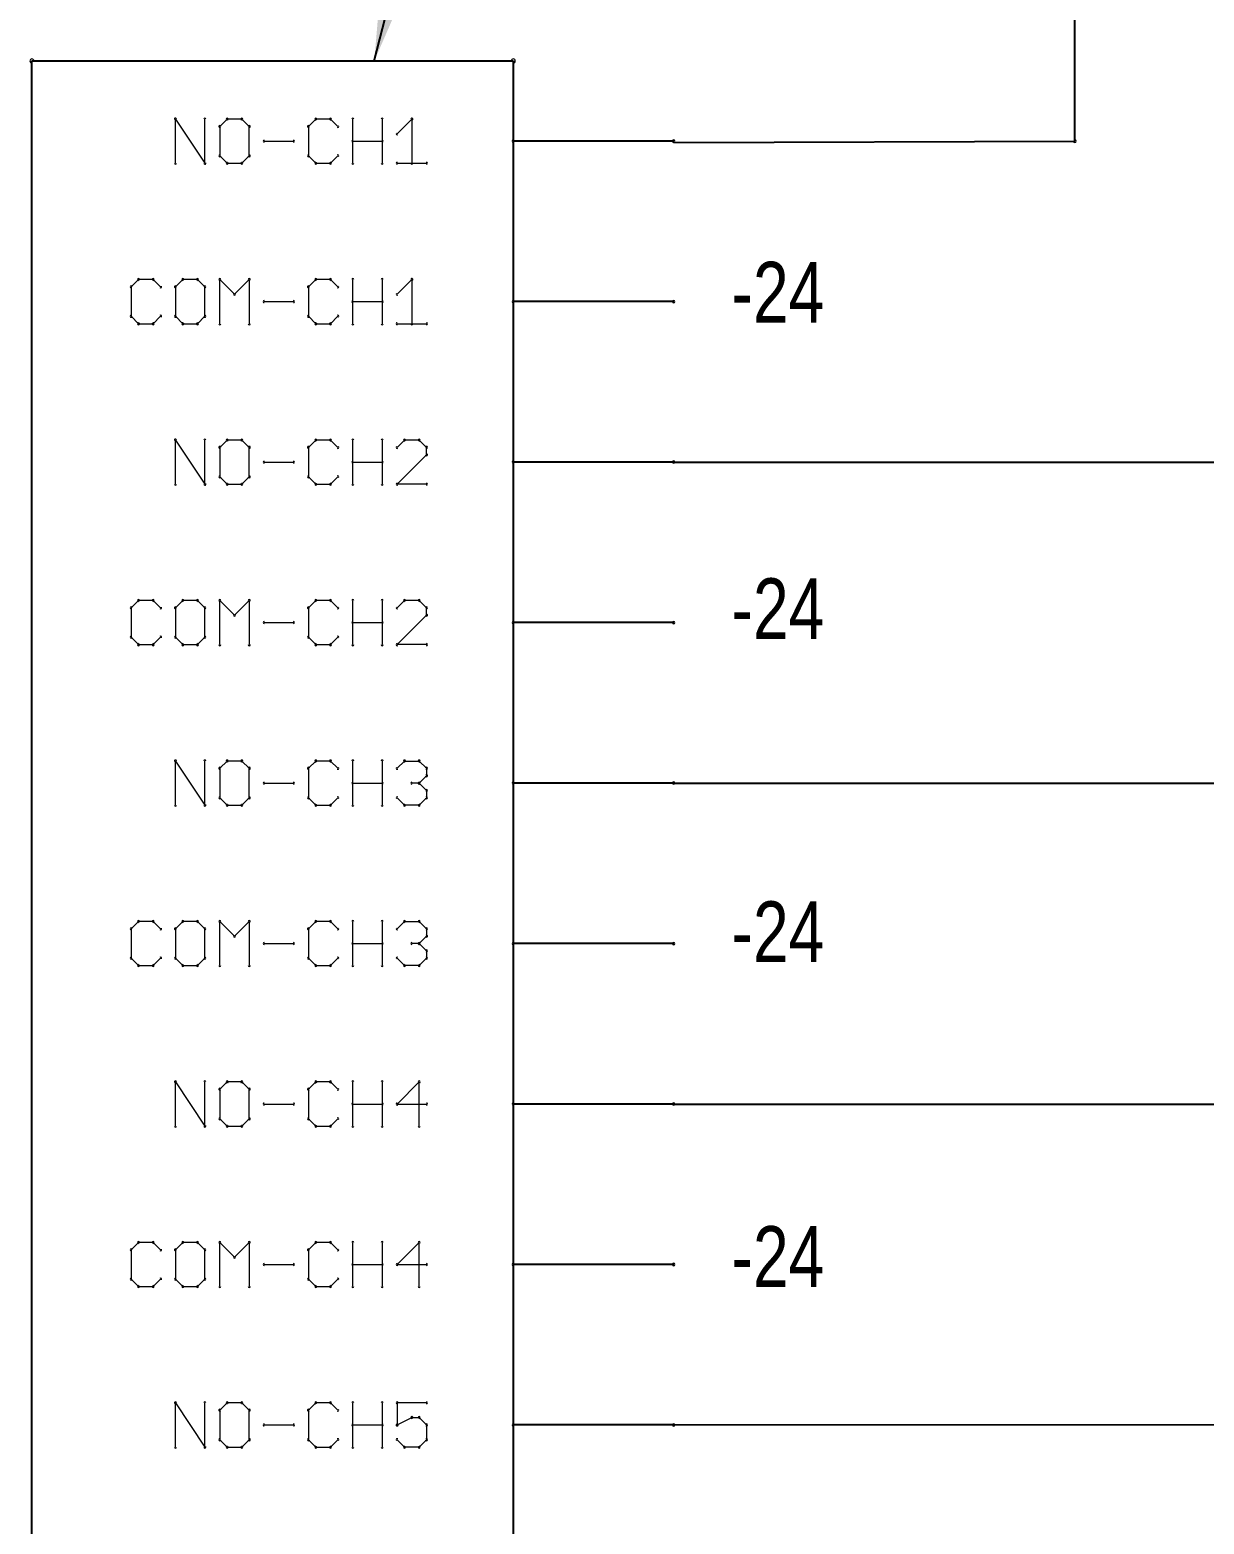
# Paper-space layout 'RLT OUTPUT MODULE' of a CAD drawing. Header units: inches. Extents: x 0.1 to 12.3, y 0.1 to 10.
# Drawn here: x 1.247 to 2.711, y 4.226 to 6.089 of the extents above; entities that cross this region are included whole.
import ezdxf

# ---------------------------------------------------------------- set-up
doc = ezdxf.new("R2010")
doc.units = ezdxf.units.IN
doc.header["$MEASUREMENT"] = 0
for name, color, linetype in [('94', 14, 'Continuous'), ('95', 250, 'Continuous'), ('TEXT', 4, 'Continuous'), ('THIN_RED', 1, 'Continuous')]:
    doc.layers.add(name, color=color, linetype=linetype)
doc.styles.add('SLDTEXTSTYLE7', font='TXT', dxfattribs={"width": 0.789474})
doc.dimstyles.new('SLDDIMSTYLE0', dxfattribs={"dimtxt": 0.18, "dimasz": 0.14, "dimexe": 0, "dimexo": 0.0625, "dimgap": 0, "dimtad": 0, "dimtih": 1, "dimtoh": 1, "dimdec": 0, "dimrnd": 1e-09, "dimzin": 0, "dimdsep": 46, "dimtxsty": 'Standard', "dimsah": 1, "dimcen": 0.09, "dimadec": 0, "dimazin": 0, "dimtfac": 0.14, "dimtdec": 0, "dimtofl": 0, "dimtmove": 0, "dimatfit": 3, "dimfxl": 0, "dimfrac": 2, "dimtolj": 1, "dimtzin": 0, "dimarcsym": 0})

psp = doc.layouts.new('RLT OUTPUT MODULE')

# ---------------------------------------------------------------- linework, layer by layer
at = {"layer": '94', "lineweight": 25}
for p, q in [((1.25, 2.05), (1.25, 6.05)), ((1.25, 6.05), (1.85, 6.05)), ((1.85, 6.05), (1.85, 2.05)), ((2.05, 5.95), (1.85, 5.95)), ((2.05, 5.75), (1.85, 5.75)), ((2.05, 5.55), (1.85, 5.55)), ((2.05, 5.35), (1.85, 5.35)), ((2.05, 5.15), (1.85, 5.15)), ((2.05, 4.95), (1.85, 4.95)), ((2.05, 4.75), (1.85, 4.75)), ((2.05, 4.55), (1.85, 4.55)), ((2.05, 4.35), (1.85, 4.35))]:
    psp.add_line(p, q, dxfattribs=at)
at = {"layer": '94', "lineweight": 18}
for centre, radius, start, end in [((1.25, 6.05), 0.0025, 0, 180), ((1.25, 6.05), 0.0025, 90, 270), ((1.85, 6.05), 0.0025, 0, 180), ((1.85, 6.05), 0.0025, 270, 90), ((1.85, 5.95), 0.0015, 90, 270), ((2.05, 5.95), 0.0015, 270, 90), ((1.85, 5.75), 0.0015, 90, 270), ((2.05, 5.75), 0.0015, 270, 90), ((1.85, 5.55), 0.0015, 90, 270), ((2.05, 5.55), 0.0015, 270, 90), ((1.85, 5.35), 0.0015, 90, 270), ((2.05, 5.35), 0.0015, 270, 90), ((1.85, 5.15), 0.0015, 90, 270), ((2.05, 5.15), 0.0015, 270, 90), ((1.85, 4.95), 0.0015, 90, 270), ((2.05, 4.95), 0.0015, 270, 90), ((1.85, 4.75), 0.0015, 90, 270), ((2.05, 4.75), 0.0015, 270, 90), ((1.85, 4.55), 0.0015, 90, 270), ((2.05, 4.55), 0.0015, 270, 90), ((1.85, 4.35), 0.0015, 90, 270), ((2.05, 4.35), 0.0015, 270, 90)]:
    psp.add_arc(centre, radius, start, end, dxfattribs=at)
at = {"layer": '95', "lineweight": 18}
for p, q in [((1.429, 5.9225), (1.429, 5.9775)), ((1.429, 5.9775), (1.4657, 5.9225)), ((1.4657, 5.9225), (1.4657, 5.9775)), ((1.4934, 5.9775), (1.4843, 5.9684)), ((1.4843, 5.9684), (1.4843, 5.9317)), ((1.5118, 5.9775), (1.4934, 5.9775)), ((1.521, 5.9684), (1.5118, 5.9775)), ((1.521, 5.9317), (1.521, 5.9684)), ((1.6039, 5.9775), (1.5948, 5.9684)), ((1.5948, 5.9684), (1.5948, 5.9317)), ((1.6223, 5.9775), (1.6039, 5.9775)), ((1.6315, 5.9684), (1.6223, 5.9775)), ((1.65, 5.9225), (1.65, 5.9775)), ((1.6867, 5.9775), (1.6867, 5.9225)), ((1.7053, 5.9592), (1.7236, 5.9775)), ((1.7236, 5.9775), (1.7236, 5.9225)), ((1.5395, 5.95), (1.5762, 5.95)), ((1.65, 5.95), (1.6867, 5.95)), ((1.4843, 5.9317), (1.4934, 5.9225)), ((1.4934, 5.9225), (1.5118, 5.9225)), ((1.5118, 5.9225), (1.521, 5.9317)), ((1.5948, 5.9317), (1.6039, 5.9225)), ((1.6039, 5.9225), (1.6223, 5.9225)), ((1.6223, 5.9225), (1.6315, 5.9317)), ((1.7053, 5.9225), (1.742, 5.9225)), ((1.3829, 5.7775), (1.3738, 5.7684)), ((1.4013, 5.7775), (1.3829, 5.7775)), ((1.4105, 5.7684), (1.4013, 5.7775)), ((1.4382, 5.7775), (1.429, 5.7684)), ((1.4565, 5.7775), (1.4382, 5.7775)), ((1.4657, 5.7684), (1.4565, 5.7775)), ((1.4843, 5.7225), (1.4843, 5.7775)), ((1.4843, 5.7775), (1.5026, 5.7592)), ((1.5026, 5.7592), (1.521, 5.7775)), ((1.521, 5.7775), (1.521, 5.7225)), ((1.6039, 5.7775), (1.5948, 5.7684)), ((1.6223, 5.7775), (1.6039, 5.7775)), ((1.6315, 5.7684), (1.6223, 5.7775)), ((1.65, 5.7225), (1.65, 5.7775)), ((1.6867, 5.7775), (1.6867, 5.7225)), ((1.7053, 5.7592), (1.7236, 5.7775)), ((1.7236, 5.7775), (1.7236, 5.7225)), ((1.3738, 5.7684), (1.3738, 5.7317)), ((1.429, 5.7684), (1.429, 5.7317)), ((1.4657, 5.7317), (1.4657, 5.7684)), ((1.5948, 5.7684), (1.5948, 5.7317)), ((1.5395, 5.75), (1.5762, 5.75)), ((1.65, 5.75), (1.6867, 5.75)), ((1.3738, 5.7317), (1.3829, 5.7225)), ((1.3829, 5.7225), (1.4013, 5.7225)), ((1.4013, 5.7225), (1.4105, 5.7317)), ((1.429, 5.7317), (1.4382, 5.7225)), ((1.4382, 5.7225), (1.4565, 5.7225)), ((1.4565, 5.7225), (1.4657, 5.7317)), ((1.5948, 5.7317), (1.6039, 5.7225)), ((1.6039, 5.7225), (1.6223, 5.7225)), ((1.6223, 5.7225), (1.6315, 5.7317)), ((1.7053, 5.7225), (1.742, 5.7225)), ((1.429, 5.5225), (1.429, 5.5775)), ((1.429, 5.5775), (1.4657, 5.5225)), ((1.4657, 5.5225), (1.4657, 5.5775)), ((1.4934, 5.5775), (1.4843, 5.5684)), ((1.4843, 5.5684), (1.4843, 5.5317)), ((1.5118, 5.5775), (1.4934, 5.5775)), ((1.521, 5.5684), (1.5118, 5.5775)), ((1.521, 5.5317), (1.521, 5.5684)), ((1.6039, 5.5775), (1.5948, 5.5684)), ((1.5948, 5.5684), (1.5948, 5.5317)), ((1.6223, 5.5775), (1.6039, 5.5775)), ((1.6315, 5.5684), (1.6223, 5.5775)), ((1.65, 5.5225), (1.65, 5.5775)), ((1.6867, 5.5775), (1.6867, 5.5225)), ((1.7144, 5.5775), (1.7053, 5.5684)), ((1.7328, 5.5775), (1.7144, 5.5775)), ((1.742, 5.5684), (1.7328, 5.5775)), ((1.742, 5.5592), (1.742, 5.5684)), ((1.5395, 5.55), (1.5762, 5.55)), ((1.65, 5.55), (1.6867, 5.55)), ((1.7053, 5.5225), (1.742, 5.5592)), ((1.4843, 5.5317), (1.4934, 5.5225)), ((1.5118, 5.5225), (1.521, 5.5317)), ((1.5948, 5.5317), (1.6039, 5.5225)), ((1.6223, 5.5225), (1.6315, 5.5317)), ((1.4934, 5.5225), (1.5118, 5.5225)), ((1.6039, 5.5225), (1.6223, 5.5225)), ((1.742, 5.5225), (1.7053, 5.5225)), ((1.3829, 5.3775), (1.3738, 5.3684)), ((1.3738, 5.3684), (1.3738, 5.3317)), ((1.4013, 5.3775), (1.3829, 5.3775)), ((1.4105, 5.3684), (1.4013, 5.3775)), ((1.4382, 5.3775), (1.429, 5.3684)), ((1.429, 5.3684), (1.429, 5.3317)), ((1.4565, 5.3775), (1.4382, 5.3775)), ((1.4657, 5.3684), (1.4565, 5.3775)), ((1.4657, 5.3317), (1.4657, 5.3684)), ((1.4843, 5.3225), (1.4843, 5.3775)), ((1.4843, 5.3775), (1.5026, 5.3592)), ((1.5026, 5.3592), (1.521, 5.3775)), ((1.521, 5.3775), (1.521, 5.3225)), ((1.6039, 5.3775), (1.5948, 5.3684)), ((1.5948, 5.3684), (1.5948, 5.3317)), ((1.6223, 5.3775), (1.6039, 5.3775)), ((1.6315, 5.3684), (1.6223, 5.3775)), ((1.65, 5.3225), (1.65, 5.3775)), ((1.6867, 5.3775), (1.6867, 5.3225)), ((1.7144, 5.3775), (1.7053, 5.3684)), ((1.7328, 5.3775), (1.7144, 5.3775)), ((1.742, 5.3684), (1.7328, 5.3775)), ((1.742, 5.3592), (1.742, 5.3684)), ((1.5395, 5.35), (1.5762, 5.35)), ((1.65, 5.35), (1.6867, 5.35)), ((1.7053, 5.3225), (1.742, 5.3592)), ((1.3738, 5.3317), (1.3829, 5.3225)), ((1.4013, 5.3225), (1.4105, 5.3317)), ((1.429, 5.3317), (1.4382, 5.3225)), ((1.4565, 5.3225), (1.4657, 5.3317)), ((1.5948, 5.3317), (1.6039, 5.3225)), ((1.6223, 5.3225), (1.6315, 5.3317)), ((1.3829, 5.3225), (1.4013, 5.3225)), ((1.4382, 5.3225), (1.4565, 5.3225)), ((1.6039, 5.3225), (1.6223, 5.3225)), ((1.742, 5.3225), (1.7053, 5.3225)), ((1.429, 5.1225), (1.429, 5.1775)), ((1.429, 5.1775), (1.4657, 5.1225)), ((1.4657, 5.1225), (1.4657, 5.1775)), ((1.4934, 5.1775), (1.4843, 5.1684)), ((1.5118, 5.1775), (1.4934, 5.1775)), ((1.521, 5.1684), (1.5118, 5.1775)), ((1.6039, 5.1775), (1.5948, 5.1684)), ((1.6223, 5.1775), (1.6039, 5.1775)), ((1.6315, 5.1684), (1.6223, 5.1775)), ((1.65, 5.1225), (1.65, 5.1775)), ((1.6867, 5.1775), (1.6867, 5.1225)), ((1.7053, 5.1684), (1.7144, 5.1775)), ((1.7144, 5.1775), (1.7328, 5.1775)), ((1.7328, 5.1775), (1.742, 5.1684)), ((1.4843, 5.1684), (1.4843, 5.1317)), ((1.521, 5.1317), (1.521, 5.1684)), ((1.5948, 5.1684), (1.5948, 5.1317)), ((1.742, 5.1592), (1.7328, 5.15)), ((1.742, 5.1684), (1.742, 5.1592)), ((1.5395, 5.15), (1.5762, 5.15)), ((1.65, 5.15), (1.6867, 5.15)), ((1.7328, 5.15), (1.7236, 5.15)), ((1.7328, 5.15), (1.742, 5.1408)), ((1.742, 5.1408), (1.742, 5.1317)), ((1.4843, 5.1317), (1.4934, 5.1225)), ((1.4934, 5.1225), (1.5118, 5.1225)), ((1.5118, 5.1225), (1.521, 5.1317)), ((1.5948, 5.1317), (1.6039, 5.1225)), ((1.6039, 5.1225), (1.6223, 5.1225)), ((1.6223, 5.1225), (1.6315, 5.1317)), ((1.7144, 5.1225), (1.7053, 5.1317)), ((1.7328, 5.1225), (1.7144, 5.1225)), ((1.742, 5.1317), (1.7328, 5.1225)), ((1.3829, 4.9775), (1.3738, 4.9684)), ((1.4013, 4.9775), (1.3829, 4.9775)), ((1.4105, 4.9684), (1.4013, 4.9775)), ((1.4382, 4.9775), (1.429, 4.9684)), ((1.4565, 4.9775), (1.4382, 4.9775)), ((1.4657, 4.9684), (1.4565, 4.9775)), ((1.4843, 4.9225), (1.4843, 4.9775)), ((1.4843, 4.9775), (1.5026, 4.9592)), ((1.5026, 4.9592), (1.521, 4.9775)), ((1.521, 4.9775), (1.521, 4.9225)), ((1.6039, 4.9775), (1.5948, 4.9684)), ((1.6223, 4.9775), (1.6039, 4.9775)), ((1.6315, 4.9684), (1.6223, 4.9775)), ((1.65, 4.9225), (1.65, 4.9775)), ((1.6867, 4.9775), (1.6867, 4.9225)), ((1.7053, 4.9684), (1.7144, 4.9775)), ((1.7144, 4.9775), (1.7328, 4.9775)), ((1.7328, 4.9775), (1.742, 4.9684)), ((1.3738, 4.9684), (1.3738, 4.9317)), ((1.429, 4.9684), (1.429, 4.9317)), ((1.4657, 4.9317), (1.4657, 4.9684)), ((1.5948, 4.9684), (1.5948, 4.9317)), ((1.742, 4.9592), (1.7328, 4.95)), ((1.742, 4.9684), (1.742, 4.9592)), ((1.5395, 4.95), (1.5762, 4.95)), ((1.65, 4.95), (1.6867, 4.95)), ((1.7328, 4.95), (1.7236, 4.95)), ((1.7328, 4.95), (1.742, 4.9408)), ((1.742, 4.9408), (1.742, 4.9317)), ((1.3738, 4.9317), (1.3829, 4.9225)), ((1.3829, 4.9225), (1.4013, 4.9225)), ((1.4013, 4.9225), (1.4105, 4.9317)), ((1.429, 4.9317), (1.4382, 4.9225)), ((1.4382, 4.9225), (1.4565, 4.9225)), ((1.4565, 4.9225), (1.4657, 4.9317)), ((1.5948, 4.9317), (1.6039, 4.9225)), ((1.6039, 4.9225), (1.6223, 4.9225)), ((1.6223, 4.9225), (1.6315, 4.9317)), ((1.7144, 4.9225), (1.7053, 4.9317)), ((1.7328, 4.9225), (1.7144, 4.9225)), ((1.742, 4.9317), (1.7328, 4.9225)), ((1.429, 4.7225), (1.429, 4.7775)), ((1.429, 4.7775), (1.4657, 4.7225)), ((1.4657, 4.7225), (1.4657, 4.7775)), ((1.4934, 4.7775), (1.4843, 4.7684)), ((1.4843, 4.7684), (1.4843, 4.7317)), ((1.5118, 4.7775), (1.4934, 4.7775)), ((1.521, 4.7684), (1.5118, 4.7775)), ((1.521, 4.7317), (1.521, 4.7684)), ((1.6039, 4.7775), (1.5948, 4.7684)), ((1.5948, 4.7684), (1.5948, 4.7317)), ((1.6223, 4.7775), (1.6039, 4.7775)), ((1.6315, 4.7684), (1.6223, 4.7775)), ((1.65, 4.7225), (1.65, 4.7775)), ((1.6867, 4.7775), (1.6867, 4.7225)), ((1.7328, 4.7775), (1.7053, 4.75)), ((1.7328, 4.7225), (1.7328, 4.7775)), ((1.5395, 4.75), (1.5762, 4.75)), ((1.65, 4.75), (1.6867, 4.75)), ((1.7053, 4.75), (1.742, 4.75)), ((1.4843, 4.7317), (1.4934, 4.7225)), ((1.5118, 4.7225), (1.521, 4.7317)), ((1.5948, 4.7317), (1.6039, 4.7225)), ((1.6223, 4.7225), (1.6315, 4.7317)), ((1.4934, 4.7225), (1.5118, 4.7225)), ((1.6039, 4.7225), (1.6223, 4.7225)), ((1.3829, 4.5775), (1.3738, 4.5684)), ((1.3738, 4.5684), (1.3738, 4.5317)), ((1.4013, 4.5775), (1.3829, 4.5775)), ((1.4105, 4.5684), (1.4013, 4.5775)), ((1.4382, 4.5775), (1.429, 4.5684)), ((1.429, 4.5684), (1.429, 4.5317)), ((1.4565, 4.5775), (1.4382, 4.5775)), ((1.4657, 4.5684), (1.4565, 4.5775)), ((1.4657, 4.5317), (1.4657, 4.5684)), ((1.4843, 4.5225), (1.4843, 4.5775)), ((1.4843, 4.5775), (1.5026, 4.5592)), ((1.5026, 4.5592), (1.521, 4.5775)), ((1.521, 4.5775), (1.521, 4.5225)), ((1.6039, 4.5775), (1.5948, 4.5684)), ((1.5948, 4.5684), (1.5948, 4.5317)), ((1.6223, 4.5775), (1.6039, 4.5775)), ((1.6315, 4.5684), (1.6223, 4.5775)), ((1.65, 4.5225), (1.65, 4.5775)), ((1.6867, 4.5775), (1.6867, 4.5225)), ((1.7328, 4.5775), (1.7053, 4.55)), ((1.7328, 4.5225), (1.7328, 4.5775)), ((1.5395, 4.55), (1.5762, 4.55)), ((1.65, 4.55), (1.6867, 4.55)), ((1.7053, 4.55), (1.742, 4.55)), ((1.3738, 4.5317), (1.3829, 4.5225)), ((1.4013, 4.5225), (1.4105, 4.5317)), ((1.429, 4.5317), (1.4382, 4.5225)), ((1.4565, 4.5225), (1.4657, 4.5317)), ((1.5948, 4.5317), (1.6039, 4.5225)), ((1.6223, 4.5225), (1.6315, 4.5317)), ((1.3829, 4.5225), (1.4013, 4.5225)), ((1.4382, 4.5225), (1.4565, 4.5225)), ((1.6039, 4.5225), (1.6223, 4.5225)), ((1.429, 4.3225), (1.429, 4.3775)), ((1.429, 4.3775), (1.4657, 4.3225)), ((1.4657, 4.3225), (1.4657, 4.3775)), ((1.4934, 4.3775), (1.4843, 4.3684)), ((1.5118, 4.3775), (1.4934, 4.3775)), ((1.521, 4.3684), (1.5118, 4.3775)), ((1.6039, 4.3775), (1.5948, 4.3684)), ((1.6223, 4.3775), (1.6039, 4.3775)), ((1.6315, 4.3684), (1.6223, 4.3775)), ((1.65, 4.3225), (1.65, 4.3775)), ((1.6867, 4.3775), (1.6867, 4.3225)), ((1.742, 4.3775), (1.7053, 4.3775)), ((1.7053, 4.3775), (1.7053, 4.35)), ((1.4843, 4.3684), (1.4843, 4.3317)), ((1.521, 4.3317), (1.521, 4.3684)), ((1.5948, 4.3684), (1.5948, 4.3317)), ((1.7053, 4.35), (1.7236, 4.3592)), ((1.7236, 4.3592), (1.7328, 4.3592)), ((1.7328, 4.3592), (1.742, 4.35)), ((1.5395, 4.35), (1.5762, 4.35)), ((1.65, 4.35), (1.6867, 4.35)), ((1.742, 4.35), (1.742, 4.3317)), ((1.4843, 4.3317), (1.4934, 4.3225)), ((1.4934, 4.3225), (1.5118, 4.3225)), ((1.5118, 4.3225), (1.521, 4.3317)), ((1.5948, 4.3317), (1.6039, 4.3225)), ((1.6039, 4.3225), (1.6223, 4.3225)), ((1.6223, 4.3225), (1.6315, 4.3317)), ((1.7144, 4.3225), (1.7053, 4.3317)), ((1.7328, 4.3225), (1.7144, 4.3225)), ((1.742, 4.3317), (1.7328, 4.3225))]:
    psp.add_line(p, q, dxfattribs=at)
for centre, start, end in [((1.429, 5.9775), 0, 180), ((1.429, 5.9775), 33.6774, 213.6774), ((1.4657, 5.9775), 0, 180), ((1.4934, 5.9775), 90, 270), ((1.4934, 5.9775), 315, 135), ((1.5118, 5.9775), 45.0162, 225.0162), ((1.5118, 5.9775), 270, 90), ((1.6039, 5.9775), 90, 270), ((1.6039, 5.9775), 315, 135), ((1.6223, 5.9775), 45, 225), ((1.6223, 5.9775), 270, 90), ((1.65, 5.9775), 0, 180), ((1.6867, 5.9775), 0, 180), ((1.7236, 5.9775), 0, 180), ((1.7236, 5.9775), 314.9838, 134.9838), ((1.4843, 5.9684), 0, 180), ((1.4843, 5.9684), 135.0162, 315.0162), ((1.521, 5.9684), 0, 180), ((1.521, 5.9684), 224.9838, 44.9838), ((1.5948, 5.9684), 0, 180), ((1.5948, 5.9684), 135.0162, 315.0162), ((1.6315, 5.9684), 224.9838, 44.9838), ((1.7053, 5.9592), 134.9838, 314.9838), ((1.5395, 5.95), 90, 270), ((1.5762, 5.95), 270, 90), ((1.65, 5.95), 90, 270), ((1.6867, 5.95), 270, 90), ((1.429, 5.9225), 180, 0), ((1.4657, 5.9225), 180, 0), ((1.4657, 5.9225), 213.6774, 33.6774), ((1.4843, 5.9317), 44.9838, 224.9838), ((1.4843, 5.9317), 180, 0), ((1.4934, 5.9225), 90, 270), ((1.4934, 5.9225), 225, 45), ((1.5118, 5.9225), 134.9838, 314.9838), ((1.5118, 5.9225), 270, 90), ((1.521, 5.9317), 180, 0), ((1.521, 5.9317), 315.0162, 135.0162), ((1.5948, 5.9317), 44.9838, 224.9838), ((1.5948, 5.9317), 180, 0), ((1.6039, 5.9225), 90, 270), ((1.6039, 5.9225), 225, 45), ((1.6223, 5.9225), 135, 315), ((1.6223, 5.9225), 270, 90), ((1.6315, 5.9317), 315.0162, 135.0162), ((1.65, 5.9225), 180, 0), ((1.6867, 5.9225), 180, 0), ((1.7053, 5.9225), 90, 270), ((1.7236, 5.9225), 180, 0), ((1.742, 5.9225), 270, 90), ((1.3829, 5.7775), 90, 270), ((1.3829, 5.7775), 315, 135), ((1.4013, 5.7775), 45, 225), ((1.4013, 5.7775), 270, 90), ((1.4382, 5.7775), 90, 270), ((1.4382, 5.7775), 315, 135), ((1.4565, 5.7775), 45, 225), ((1.4565, 5.7775), 270, 90), ((1.4843, 5.7775), 0, 180), ((1.4843, 5.7775), 45, 225), ((1.521, 5.7775), 0, 180), ((1.521, 5.7775), 315, 135), ((1.6039, 5.7775), 90, 270), ((1.6039, 5.7775), 315, 135), ((1.6223, 5.7775), 45, 225), ((1.6223, 5.7775), 270, 90), ((1.65, 5.7775), 0, 180), ((1.6867, 5.7775), 0, 180), ((1.7236, 5.7775), 0, 180), ((1.7236, 5.7775), 314.9838, 134.9838), ((1.3738, 5.7684), 0, 180), ((1.3738, 5.7684), 135, 315), ((1.4105, 5.7684), 225, 45), ((1.429, 5.7684), 0, 180), ((1.429, 5.7684), 135.0162, 315.0162), ((1.4657, 5.7684), 0, 180), ((1.4657, 5.7684), 224.9838, 44.9838), ((1.5026, 5.7592), 135, 315), ((1.5026, 5.7592), 225, 45), ((1.5948, 5.7684), 0, 180), ((1.5948, 5.7684), 135.0162, 315.0162), ((1.6315, 5.7684), 224.9838, 44.9838), ((1.7053, 5.7592), 134.9838, 314.9838), ((1.5395, 5.75), 90, 270), ((1.5762, 5.75), 270, 90), ((1.65, 5.75), 90, 270), ((1.6867, 5.75), 270, 90), ((1.3738, 5.7317), 45, 225), ((1.3738, 5.7317), 180, 0), ((1.3829, 5.7225), 90, 270), ((1.3829, 5.7225), 225, 45), ((1.4013, 5.7225), 135, 315), ((1.4013, 5.7225), 270, 90), ((1.4105, 5.7317), 315, 135), ((1.429, 5.7317), 44.9838, 224.9838), ((1.429, 5.7317), 180, 0), ((1.4382, 5.7225), 90, 270), ((1.4382, 5.7225), 225, 45), ((1.4565, 5.7225), 135, 315), ((1.4565, 5.7225), 270, 90), ((1.4657, 5.7317), 180, 0), ((1.4657, 5.7317), 315.0162, 135.0162), ((1.4843, 5.7225), 180, 0), ((1.521, 5.7225), 180, 0), ((1.5948, 5.7317), 44.9838, 224.9838), ((1.5948, 5.7317), 180, 0), ((1.6039, 5.7225), 90, 270), ((1.6039, 5.7225), 225, 45), ((1.6223, 5.7225), 135, 315), ((1.6223, 5.7225), 270, 90), ((1.6315, 5.7317), 315.0162, 135.0162), ((1.65, 5.7225), 180, 0), ((1.6867, 5.7225), 180, 0), ((1.7053, 5.7225), 90, 270), ((1.7236, 5.7225), 180, 0), ((1.742, 5.7225), 270, 90), ((1.429, 5.5775), 0, 180), ((1.429, 5.5775), 33.6774, 213.6774), ((1.4657, 5.5775), 0, 180), ((1.4843, 5.5684), 0, 180), ((1.4843, 5.5684), 135.0162, 315.0162), ((1.4934, 5.5775), 90, 270), ((1.4934, 5.5775), 315, 135), ((1.5118, 5.5775), 45.0162, 225.0162), ((1.5118, 5.5775), 270, 90), ((1.521, 5.5684), 0, 180), ((1.521, 5.5684), 224.9838, 44.9838), ((1.5948, 5.5684), 0, 180), ((1.5948, 5.5684), 135.0162, 315.0162), ((1.6039, 5.5775), 90, 270), ((1.6039, 5.5775), 315, 135), ((1.6223, 5.5775), 45, 225), ((1.6223, 5.5775), 270, 90), ((1.6315, 5.5684), 224.9838, 44.9838), ((1.65, 5.5775), 0, 180), ((1.6867, 5.5775), 0, 180), ((1.7053, 5.5684), 135, 315), ((1.7144, 5.5775), 90, 270), ((1.7144, 5.5775), 315, 135), ((1.7328, 5.5775), 45, 225), ((1.7328, 5.5775), 270, 90), ((1.742, 5.5684), 0, 180), ((1.742, 5.5684), 225, 45), ((1.5395, 5.55), 90, 270), ((1.5762, 5.55), 270, 90), ((1.65, 5.55), 90, 270), ((1.6867, 5.55), 270, 90), ((1.742, 5.5592), 180, 0), ((1.742, 5.5592), 314.9838, 134.9838), ((1.4843, 5.5317), 44.9838, 224.9838), ((1.4843, 5.5317), 180, 0), ((1.521, 5.5317), 180, 0), ((1.521, 5.5317), 315.0162, 135.0162), ((1.5948, 5.5317), 44.9838, 224.9838), ((1.5948, 5.5317), 180, 0), ((1.6315, 5.5317), 315.0162, 135.0162), ((1.429, 5.5225), 180, 0), ((1.4657, 5.5225), 180, 0), ((1.4657, 5.5225), 213.6774, 33.6774), ((1.4934, 5.5225), 90, 270), ((1.4934, 5.5225), 225, 45), ((1.5118, 5.5225), 134.9838, 314.9838), ((1.5118, 5.5225), 270, 90), ((1.6039, 5.5225), 90, 270), ((1.6039, 5.5225), 225, 45), ((1.6223, 5.5225), 135, 315), ((1.6223, 5.5225), 270, 90), ((1.65, 5.5225), 180, 0), ((1.6867, 5.5225), 180, 0), ((1.7053, 5.5225), 90, 270), ((1.7053, 5.5225), 134.9838, 314.9838), ((1.742, 5.5225), 270, 90), ((1.3738, 5.3684), 0, 180), ((1.3738, 5.3684), 135, 315), ((1.3829, 5.3775), 90, 270), ((1.3829, 5.3775), 315, 135), ((1.4013, 5.3775), 45, 225), ((1.4013, 5.3775), 270, 90), ((1.4105, 5.3684), 225, 45), ((1.429, 5.3684), 0, 180), ((1.429, 5.3684), 135.0162, 315.0162), ((1.4382, 5.3775), 90, 270), ((1.4382, 5.3775), 315, 135), ((1.4565, 5.3775), 45, 225), ((1.4565, 5.3775), 270, 90), ((1.4657, 5.3684), 0, 180), ((1.4657, 5.3684), 224.9838, 44.9838), ((1.4843, 5.3775), 0, 180), ((1.4843, 5.3775), 45, 225), ((1.521, 5.3775), 0, 180), ((1.521, 5.3775), 315, 135), ((1.5948, 5.3684), 0, 180), ((1.5948, 5.3684), 135.0162, 315.0162), ((1.6039, 5.3775), 90, 270), ((1.6039, 5.3775), 315, 135), ((1.6223, 5.3775), 45, 225), ((1.6223, 5.3775), 270, 90), ((1.6315, 5.3684), 224.9838, 44.9838), ((1.65, 5.3775), 0, 180), ((1.6867, 5.3775), 0, 180), ((1.7053, 5.3684), 135, 315), ((1.7144, 5.3775), 90, 270), ((1.7144, 5.3775), 315, 135), ((1.7328, 5.3775), 45, 225), ((1.7328, 5.3775), 270, 90), ((1.742, 5.3684), 0, 180), ((1.742, 5.3684), 225, 45), ((1.5026, 5.3592), 135, 315), ((1.5026, 5.3592), 225, 45), ((1.5395, 5.35), 90, 270), ((1.5762, 5.35), 270, 90), ((1.65, 5.35), 90, 270), ((1.6867, 5.35), 270, 90), ((1.742, 5.3592), 180, 0), ((1.742, 5.3592), 314.9838, 134.9838), ((1.3738, 5.3317), 45, 225), ((1.3738, 5.3317), 180, 0), ((1.4105, 5.3317), 315, 135), ((1.429, 5.3317), 44.9838, 224.9838), ((1.429, 5.3317), 180, 0), ((1.4657, 5.3317), 180, 0), ((1.4657, 5.3317), 315.0162, 135.0162), ((1.5948, 5.3317), 44.9838, 224.9838), ((1.5948, 5.3317), 180, 0), ((1.6315, 5.3317), 315.0162, 135.0162), ((1.3829, 5.3225), 90, 270), ((1.3829, 5.3225), 225, 45), ((1.4013, 5.3225), 135, 315), ((1.4013, 5.3225), 270, 90), ((1.4382, 5.3225), 90, 270), ((1.4382, 5.3225), 225, 45), ((1.4565, 5.3225), 135, 315), ((1.4565, 5.3225), 270, 90), ((1.4843, 5.3225), 180, 0), ((1.521, 5.3225), 180, 0), ((1.6039, 5.3225), 90, 270), ((1.6039, 5.3225), 225, 45), ((1.6223, 5.3225), 135, 315), ((1.6223, 5.3225), 270, 90), ((1.65, 5.3225), 180, 0), ((1.6867, 5.3225), 180, 0), ((1.7053, 5.3225), 90, 270), ((1.7053, 5.3225), 134.9838, 314.9838), ((1.742, 5.3225), 270, 90), ((1.429, 5.1775), 0, 180), ((1.429, 5.1775), 33.6774, 213.6774), ((1.4657, 5.1775), 0, 180), ((1.4934, 5.1775), 90, 270), ((1.4934, 5.1775), 315, 135), ((1.5118, 5.1775), 45.0162, 225.0162), ((1.5118, 5.1775), 270, 90), ((1.6039, 5.1775), 90, 270), ((1.6039, 5.1775), 315, 135), ((1.6223, 5.1775), 45, 225), ((1.6223, 5.1775), 270, 90), ((1.65, 5.1775), 0, 180), ((1.6867, 5.1775), 0, 180), ((1.7144, 5.1775), 90, 270), ((1.7144, 5.1775), 315, 135), ((1.7328, 5.1775), 45, 225), ((1.7328, 5.1775), 270, 90), ((1.4843, 5.1684), 0, 180), ((1.4843, 5.1684), 135.0162, 315.0162), ((1.521, 5.1684), 0, 180), ((1.521, 5.1684), 224.9838, 44.9838), ((1.5948, 5.1684), 0, 180), ((1.5948, 5.1684), 135.0162, 315.0162), ((1.6315, 5.1684), 224.9838, 44.9838), ((1.7053, 5.1684), 135, 315), ((1.742, 5.1684), 0, 180), ((1.742, 5.1592), 180, 0), ((1.742, 5.1684), 225, 45), ((1.742, 5.1592), 314.9838, 134.9838), ((1.5395, 5.15), 90, 270), ((1.5762, 5.15), 270, 90), ((1.65, 5.15), 90, 270), ((1.6867, 5.15), 270, 90), ((1.7236, 5.15), 90, 270), ((1.7328, 5.15), 44.9838, 224.9838), ((1.7328, 5.15), 135.0162, 315.0162), ((1.7328, 5.15), 270, 90), ((1.742, 5.1408), 0, 180), ((1.742, 5.1408), 225.0162, 45.0162), ((1.429, 5.1225), 180, 0), ((1.4657, 5.1225), 180, 0), ((1.4657, 5.1225), 213.6774, 33.6774), ((1.4843, 5.1317), 44.9838, 224.9838), ((1.4843, 5.1317), 180, 0), ((1.4934, 5.1225), 90, 270), ((1.4934, 5.1225), 225, 45), ((1.5118, 5.1225), 134.9838, 314.9838), ((1.5118, 5.1225), 270, 90), ((1.521, 5.1317), 180, 0), ((1.521, 5.1317), 315.0162, 135.0162), ((1.5948, 5.1317), 44.9838, 224.9838), ((1.5948, 5.1317), 180, 0), ((1.6039, 5.1225), 90, 270), ((1.6039, 5.1225), 225, 45), ((1.6223, 5.1225), 135, 315), ((1.6223, 5.1225), 270, 90), ((1.6315, 5.1317), 315.0162, 135.0162), ((1.65, 5.1225), 180, 0), ((1.6867, 5.1225), 180, 0), ((1.7053, 5.1317), 45, 225), ((1.7144, 5.1225), 90, 270), ((1.7144, 5.1225), 225, 45), ((1.7328, 5.1225), 135, 315), ((1.7328, 5.1225), 270, 90), ((1.742, 5.1317), 180, 0), ((1.742, 5.1317), 315, 135), ((1.3829, 4.9775), 90, 270), ((1.3829, 4.9775), 315, 135), ((1.4013, 4.9775), 45, 225), ((1.4013, 4.9775), 270, 90), ((1.4382, 4.9775), 90, 270), ((1.4382, 4.9775), 315, 135), ((1.4565, 4.9775), 45, 225), ((1.4565, 4.9775), 270, 90), ((1.4843, 4.9775), 0, 180), ((1.4843, 4.9775), 45, 225), ((1.521, 4.9775), 0, 180), ((1.521, 4.9775), 315, 135), ((1.6039, 4.9775), 90, 270), ((1.6039, 4.9775), 315, 135), ((1.6223, 4.9775), 45, 225), ((1.6223, 4.9775), 270, 90), ((1.65, 4.9775), 0, 180), ((1.6867, 4.9775), 0, 180), ((1.7144, 4.9775), 90, 270), ((1.7144, 4.9775), 315, 135), ((1.7328, 4.9775), 45, 225), ((1.7328, 4.9775), 270, 90), ((1.3738, 4.9684), 0, 180), ((1.3738, 4.9684), 135, 315), ((1.4105, 4.9684), 225, 45), ((1.429, 4.9684), 0, 180), ((1.429, 4.9684), 135.0162, 315.0162), ((1.4657, 4.9684), 0, 180), ((1.4657, 4.9684), 224.9838, 44.9838), ((1.5026, 4.9592), 135, 315), ((1.5026, 4.9592), 225, 45), ((1.5948, 4.9684), 0, 180), ((1.5948, 4.9684), 135.0162, 315.0162), ((1.6315, 4.9684), 224.9838, 44.9838), ((1.7053, 4.9684), 135, 315), ((1.742, 4.9684), 0, 180), ((1.742, 4.9592), 180, 0), ((1.742, 4.9684), 225, 45), ((1.742, 4.9592), 314.9838, 134.9838), ((1.5395, 4.95), 90, 270), ((1.5762, 4.95), 270, 90), ((1.65, 4.95), 90, 270), ((1.6867, 4.95), 270, 90), ((1.7236, 4.95), 90, 270), ((1.7328, 4.95), 44.9838, 224.9838), ((1.7328, 4.95), 135.0162, 315.0162), ((1.7328, 4.95), 270, 90), ((1.742, 4.9408), 0, 180), ((1.742, 4.9408), 225.0162, 45.0162), ((1.3738, 4.9317), 45, 225), ((1.3738, 4.9317), 180, 0), ((1.3829, 4.9225), 90, 270), ((1.3829, 4.9225), 225, 45), ((1.4013, 4.9225), 135, 315), ((1.4013, 4.9225), 270, 90), ((1.4105, 4.9317), 315, 135), ((1.429, 4.9317), 44.9838, 224.9838), ((1.429, 4.9317), 180, 0), ((1.4382, 4.9225), 90, 270), ((1.4382, 4.9225), 225, 45), ((1.4565, 4.9225), 135, 315), ((1.4565, 4.9225), 270, 90), ((1.4657, 4.9317), 180, 0), ((1.4657, 4.9317), 315.0162, 135.0162), ((1.4843, 4.9225), 180, 0), ((1.521, 4.9225), 180, 0), ((1.5948, 4.9317), 44.9838, 224.9838), ((1.5948, 4.9317), 180, 0), ((1.6039, 4.9225), 90, 270), ((1.6039, 4.9225), 225, 45), ((1.6223, 4.9225), 135, 315), ((1.6223, 4.9225), 270, 90), ((1.6315, 4.9317), 315.0162, 135.0162), ((1.65, 4.9225), 180, 0), ((1.6867, 4.9225), 180, 0), ((1.7053, 4.9317), 45, 225), ((1.7144, 4.9225), 90, 270), ((1.7144, 4.9225), 225, 45), ((1.7328, 4.9225), 135, 315), ((1.7328, 4.9225), 270, 90), ((1.742, 4.9317), 180, 0), ((1.742, 4.9317), 315, 135), ((1.429, 4.7775), 0, 180), ((1.429, 4.7775), 33.6774, 213.6774), ((1.4657, 4.7775), 0, 180), ((1.4843, 4.7684), 0, 180), ((1.4843, 4.7684), 135.0162, 315.0162), ((1.4934, 4.7775), 90, 270), ((1.4934, 4.7775), 315, 135), ((1.5118, 4.7775), 45.0162, 225.0162), ((1.5118, 4.7775), 270, 90), ((1.521, 4.7684), 0, 180), ((1.521, 4.7684), 224.9838, 44.9838), ((1.5948, 4.7684), 0, 180), ((1.5948, 4.7684), 135.0162, 315.0162), ((1.6039, 4.7775), 90, 270), ((1.6039, 4.7775), 315, 135), ((1.6223, 4.7775), 45, 225), ((1.6223, 4.7775), 270, 90), ((1.6315, 4.7684), 224.9838, 44.9838), ((1.65, 4.7775), 0, 180), ((1.6867, 4.7775), 0, 180), ((1.7328, 4.7775), 0, 180), ((1.7328, 4.7775), 315, 135), ((1.5395, 4.75), 90, 270), ((1.5762, 4.75), 270, 90), ((1.65, 4.75), 90, 270), ((1.6867, 4.75), 270, 90), ((1.7053, 4.75), 90, 270), ((1.7053, 4.75), 135, 315), ((1.742, 4.75), 270, 90), ((1.4843, 4.7317), 44.9838, 224.9838), ((1.4843, 4.7317), 180, 0), ((1.521, 4.7317), 180, 0), ((1.521, 4.7317), 315.0162, 135.0162), ((1.5948, 4.7317), 44.9838, 224.9838), ((1.5948, 4.7317), 180, 0), ((1.6315, 4.7317), 315.0162, 135.0162), ((1.429, 4.7225), 180, 0), ((1.4657, 4.7225), 180, 0), ((1.4657, 4.7225), 213.6774, 33.6774), ((1.4934, 4.7225), 90, 270), ((1.4934, 4.7225), 225, 45), ((1.5118, 4.7225), 134.9838, 314.9838), ((1.5118, 4.7225), 270, 90), ((1.6039, 4.7225), 90, 270), ((1.6039, 4.7225), 225, 45), ((1.6223, 4.7225), 135, 315), ((1.6223, 4.7225), 270, 90), ((1.65, 4.7225), 180, 0), ((1.6867, 4.7225), 180, 0), ((1.7328, 4.7225), 180, 0), ((1.3738, 4.5684), 0, 180), ((1.3738, 4.5684), 135, 315), ((1.3829, 4.5775), 90, 270), ((1.3829, 4.5775), 315, 135), ((1.4013, 4.5775), 45, 225), ((1.4013, 4.5775), 270, 90), ((1.4105, 4.5684), 225, 45), ((1.429, 4.5684), 0, 180), ((1.429, 4.5684), 135.0162, 315.0162), ((1.4382, 4.5775), 90, 270), ((1.4382, 4.5775), 315, 135), ((1.4565, 4.5775), 45, 225), ((1.4565, 4.5775), 270, 90), ((1.4657, 4.5684), 0, 180), ((1.4657, 4.5684), 224.9838, 44.9838), ((1.4843, 4.5775), 0, 180), ((1.4843, 4.5775), 45, 225), ((1.521, 4.5775), 0, 180), ((1.521, 4.5775), 315, 135), ((1.5948, 4.5684), 0, 180), ((1.5948, 4.5684), 135.0162, 315.0162), ((1.6039, 4.5775), 90, 270), ((1.6039, 4.5775), 315, 135), ((1.6223, 4.5775), 45, 225), ((1.6223, 4.5775), 270, 90), ((1.6315, 4.5684), 224.9838, 44.9838), ((1.65, 4.5775), 0, 180), ((1.6867, 4.5775), 0, 180), ((1.7328, 4.5775), 0, 180), ((1.7328, 4.5775), 315, 135), ((1.5026, 4.5592), 135, 315), ((1.5026, 4.5592), 225, 45), ((1.5395, 4.55), 90, 270), ((1.5762, 4.55), 270, 90), ((1.65, 4.55), 90, 270), ((1.6867, 4.55), 270, 90), ((1.7053, 4.55), 90, 270), ((1.7053, 4.55), 135, 315), ((1.742, 4.55), 270, 90), ((1.3738, 4.5317), 45, 225), ((1.3738, 4.5317), 180, 0), ((1.4105, 4.5317), 315, 135), ((1.429, 4.5317), 44.9838, 224.9838), ((1.429, 4.5317), 180, 0), ((1.4657, 4.5317), 180, 0), ((1.4657, 4.5317), 315.0162, 135.0162), ((1.5948, 4.5317), 44.9838, 224.9838), ((1.5948, 4.5317), 180, 0), ((1.6315, 4.5317), 315.0162, 135.0162), ((1.3829, 4.5225), 90, 270), ((1.3829, 4.5225), 225, 45), ((1.4013, 4.5225), 135, 315), ((1.4013, 4.5225), 270, 90), ((1.4382, 4.5225), 90, 270), ((1.4382, 4.5225), 225, 45), ((1.4565, 4.5225), 135, 315), ((1.4565, 4.5225), 270, 90), ((1.4843, 4.5225), 180, 0), ((1.521, 4.5225), 180, 0), ((1.6039, 4.5225), 90, 270), ((1.6039, 4.5225), 225, 45), ((1.6223, 4.5225), 135, 315), ((1.6223, 4.5225), 270, 90), ((1.65, 4.5225), 180, 0), ((1.6867, 4.5225), 180, 0), ((1.7328, 4.5225), 180, 0), ((1.429, 4.3775), 0, 180), ((1.429, 4.3775), 33.6774, 213.6774), ((1.4657, 4.3775), 0, 180), ((1.4934, 4.3775), 90, 270), ((1.4934, 4.3775), 315, 135), ((1.5118, 4.3775), 45.0162, 225.0162), ((1.5118, 4.3775), 270, 90), ((1.6039, 4.3775), 90, 270), ((1.6039, 4.3775), 315, 135), ((1.6223, 4.3775), 45, 225), ((1.6223, 4.3775), 270, 90), ((1.65, 4.3775), 0, 180), ((1.6867, 4.3775), 0, 180), ((1.7053, 4.3775), 90, 270), ((1.7053, 4.3775), 0, 180), ((1.742, 4.3775), 270, 90), ((1.4843, 4.3684), 0, 180), ((1.4843, 4.3684), 135.0162, 315.0162), ((1.521, 4.3684), 0, 180), ((1.521, 4.3684), 224.9838, 44.9838), ((1.5948, 4.3684), 0, 180), ((1.5948, 4.3684), 135.0162, 315.0162), ((1.6315, 4.3684), 224.9838, 44.9838), ((1.7236, 4.3592), 90, 270), ((1.7236, 4.3592), 296.5855, 116.5855), ((1.7328, 4.3592), 45, 225), ((1.7328, 4.3592), 270, 90), ((1.5395, 4.35), 90, 270), ((1.5762, 4.35), 270, 90), ((1.65, 4.35), 90, 270), ((1.6867, 4.35), 270, 90), ((1.7053, 4.35), 116.5548, 296.5548), ((1.7053, 4.35), 180, 0), ((1.742, 4.35), 0, 180), ((1.742, 4.35), 225, 45), ((1.429, 4.3225), 180, 0), ((1.4657, 4.3225), 180, 0), ((1.4657, 4.3225), 213.6774, 33.6774), ((1.4843, 4.3317), 44.9838, 224.9838), ((1.4843, 4.3317), 180, 0), ((1.4934, 4.3225), 90, 270), ((1.4934, 4.3225), 225, 45), ((1.5118, 4.3225), 134.9838, 314.9838), ((1.5118, 4.3225), 270, 90), ((1.521, 4.3317), 180, 0), ((1.521, 4.3317), 315.0162, 135.0162), ((1.5948, 4.3317), 44.9838, 224.9838), ((1.5948, 4.3317), 180, 0), ((1.6039, 4.3225), 90, 270), ((1.6039, 4.3225), 225, 45), ((1.6223, 4.3225), 135, 315), ((1.6223, 4.3225), 270, 90), ((1.6315, 4.3317), 315.0162, 135.0162), ((1.65, 4.3225), 180, 0), ((1.6867, 4.3225), 180, 0), ((1.7053, 4.3317), 45, 225), ((1.7144, 4.3225), 90, 270), ((1.7144, 4.3225), 225, 45), ((1.7328, 4.3225), 135, 315), ((1.7328, 4.3225), 270, 90), ((1.742, 4.3317), 180, 0), ((1.742, 4.3317), 315, 135)]:
    psp.add_arc(centre, 0.00125, start, end, dxfattribs=at)
at = {"layer": 'TEXT', "lineweight": 18}
for centre, start, end in [((2.05, 5.95), 90, 270), ((2.55, 5.95), 180, 0), ((2.55, 5.95), 270, 90), ((2.05, 5.75), 90, 270), ((2.05, 5.55), 90, 270), ((2.05, 5.35), 90, 270), ((2.05, 5.15), 90, 270), ((2.05, 4.95), 90, 270), ((2.05, 4.75), 90, 270), ((2.05, 4.55), 90, 270), ((2.05, 4.35), 90, 270)]:
    psp.add_arc(centre, 0.0015, start, end, dxfattribs=at)
at = {"layer": 'THIN_RED'}
for p, q in [((2.55, 5.95), (2.55, 6.6485)), ((2.05, 5.9485), (2.55, 5.95)), ((2.05, 5.55), (4.2471, 5.5494)), ((2.05, 5.15), (4.2471, 5.1494)), ((2.05, 4.75), (4.2472, 4.7494)), ((2.05, 4.35), (4.2471, 4.3524))]:
    psp.add_line(p, q, dxfattribs=at)

# ---------------------------------------------------------------- texts
at = {"layer": 'TEXT', "char_height": 0.07576, "attachment_point": 2, "style": 'SLDTEXTSTYLE7'}
for insert in [(2.18, 5.7996), (2.18, 5.4052), (2.18, 5.0026), (2.18, 4.5978)]:
    psp.add_mtext('-24', dxfattribs=dict(at, insert=insert))

# ---------------------------------------------------------------- leaders
at = {"layer": 'TEXT'}
psp.add_leader([(1.6768, 6.05), (2.0544, 7.5451)], dimstyle='SLDDIMSTYLE0', dxfattribs=at)

doc.saveas('drawing.dxf')
